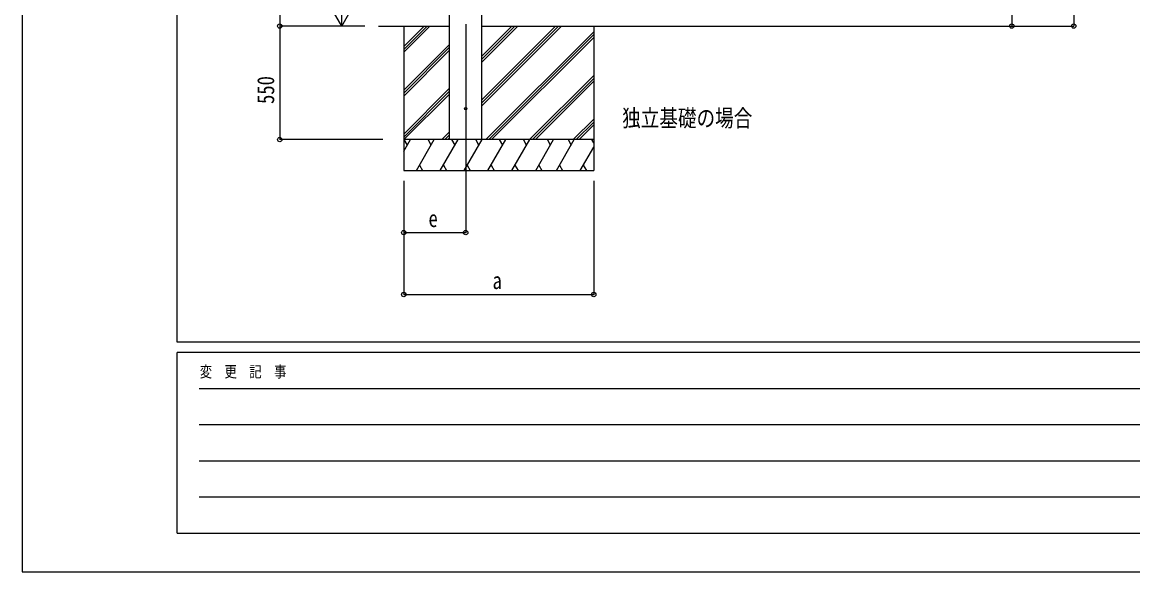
# Model space of a CAD drawing. Units: millimetres, scale not verified. Extents: x -10512 to 10512, y -7425 to 7425.
# Drawn here: x -10512 to -5137, y -7425 to -4764 of the extents above; entities that cross this region are included whole.
import ezdxf
from ezdxf.enums import TextEntityAlignment as Align

# ---------------------------------------------------------------- set-up
doc = ezdxf.new("R2010")
doc.units = ezdxf.units.MM
doc.header["$LTSCALE"] = 40
for name, color, linetype in [('0-2_USER1', 3, 'Continuous'), ('0-3_YKK_12', 2, 'Continuous'), ('0-4_YKK_13', 4, 'Continuous'), ('0-5_YKK_A1', 4, 'Continuous'), ('0-6_YKK_D', 6, 'Continuous'), ('0-7_YKK_ZWAK', 7, 'Continuous')]:
    doc.layers.add(name, color=color, linetype=linetype)
doc.styles.add('ＭＳ ゴシック', font='')
doc.styles.get('ＭＳ ゴシック').set_extended_font_data('MS Gothic')

msp = doc.modelspace()

# ---------------------------------------------------------------- linework, layer by layer
at = {"layer": '0-3_YKK_12'}
msp.add_line((-8365.96, -4773.29), (-8365.96, -5532.5), dxfattribs=at)
at = {"layer": '0-4_YKK_13'}
msp.add_circle((-8365.96, -5182.5), 5, dxfattribs=at)
at = {"layer": '0-5_YKK_A1'}
for p, q in [((-8288.21, -5332.5), (-8288.21, -2453.5)), ((-8443.71, -5332.5), (-8443.71, -2474.16)), ((-8787.81, -4782.5), (-8443.71, -4782.5)), ((-8665.96, -4782.5), (-8665.96, -5482.5)), ((-8665.96, -4909.63), (-8538.82, -4782.5)), ((-8665.96, -4895.49), (-8552.97, -4782.5)), ((-8665.96, -4881.35), (-8567.11, -4782.5)), ((-8288.21, -4782.5), (-5971.66, -4782.5)), ((-8288.21, -4928.29), (-8142.25, -4782.5)), ((-8288.21, -4942.43), (-8128.1, -4782.5)), ((-8288.21, -4956.57), (-8113.94, -4782.5)), ((-8288.21, -5140.24), (-7930.46, -4782.5)), ((-8288.21, -5154.38), (-7916.32, -4782.5)), ((-8288.21, -5168.53), (-7902.18, -4782.5)), ((-7745.96, -4782.5), (-7745.96, -5482.5)), ((-8268.7, -5332.5), (-7745.96, -4809.75)), ((-8254.56, -5332.5), (-7745.96, -4823.89)), ((-8240.42, -5332.5), (-7745.96, -4838.04)), ((-8665.96, -5093.48), (-8443.71, -4871.23)), ((-8665.96, -5107.62), (-8443.71, -4885.37)), ((-8665.96, -5121.76), (-8443.71, -4899.51)), ((-8056.95, -5332.5), (-7745.96, -5021.51)), ((-8042.8, -5332.5), (-7745.96, -5035.65)), ((-8028.66, -5332.5), (-7745.96, -5049.8)), ((-8665.96, -5305.61), (-8443.71, -5083.36)), ((-8665.96, -5319.75), (-8443.71, -5097.5)), ((-8664.56, -5332.5), (-8443.71, -5111.64)), ((-7845.19, -5332.5), (-7745.96, -5233.27)), ((-7831.04, -5332.5), (-7745.96, -5247.41)), ((-7816.9, -5332.5), (-7745.96, -5261.55)), ((-8480.71, -5332.5), (-8443.71, -5295.49)), ((-8466.57, -5332.5), (-8443.71, -5309.63)), ((-7745.96, -5332.5), (-8665.96, -5332.5)), ((-8665.96, -5389.1), (-8633.28, -5332.5)), ((-8648.28, -5358.48), (-8663.28, -5332.5)), ((-8604.41, -5482.5), (-8517.81, -5332.5)), ((-8532.81, -5358.48), (-8547.81, -5332.5)), ((-8488.94, -5482.5), (-8402.34, -5332.5)), ((-8452.43, -5332.5), (-8443.71, -5323.78)), ((-8417.34, -5358.48), (-8432.34, -5332.5)), ((-8373.47, -5482.5), (-8286.87, -5332.5)), ((-8301.87, -5358.48), (-8316.87, -5332.5)), ((-8258, -5482.5), (-8171.4, -5332.5)), ((-8186.4, -5358.48), (-8201.4, -5332.5)), ((-8142.53, -5482.5), (-8055.93, -5332.5)), ((-8070.93, -5358.48), (-8085.93, -5332.5)), ((-8027.06, -5482.5), (-7940.46, -5332.5)), ((-7955.46, -5358.48), (-7970.46, -5332.5)), ((-7927.06, -5482.5), (-7840.46, -5332.5)), ((-7870.46, -5332.5), (-7855.46, -5358.48)), ((-7811.59, -5482.5), (-7745.96, -5368.82)), ((-7745.96, -5348.14), (-7754.99, -5332.5)), ((-8665.96, -5482.5), (-7745.96, -5482.5)), ((-8589.41, -5456.52), (-8574.41, -5482.5)), ((-8473.94, -5456.52), (-8458.94, -5482.5)), ((-8358.47, -5456.52), (-8343.47, -5482.5)), ((-8243, -5456.52), (-8228, -5482.5)), ((-8127.53, -5456.52), (-8112.53, -5482.5)), ((-8012.06, -5456.52), (-7997.06, -5482.5)), ((-7912.06, -5456.52), (-7897.06, -5482.5)), ((-7796.59, -5456.52), (-7781.59, -5482.5))]:
    msp.add_line(p, q, dxfattribs=at)
at = {"layer": '0-6_YKK_D'}
for p, q in [((-5422.49, -2147.22), (-5422.49, -4782.5)), ((-5722.49, -2348.05), (-5722.49, -4782.5)), ((-9265.96, -2463.01), (-9265.96, -4782.5)), ((-8965.96, -4782.5), (-8965.96, -4565.99)), ((-8965.96, -4782.5), (-9028.46, -4674.25)), ((-8965.96, -4782.5), (-8903.46, -4674.25)), ((-8853.26, -4782.5), (-9266.96, -4782.5)), ((-8853.26, -4782.5), (-9266.96, -4782.5)), ((-9265.96, -4782.5), (-9265.96, -5332.5)), ((-8853.26, -4782.5), (-8966.96, -4782.5)), ((-5971.66, -4782.5), (-5721.49, -4782.5)), ((-5970.66, -4782.5), (-5421.49, -4782.5)), ((-8767.21, -5332.5), (-9266.96, -5332.5)), ((-8665.96, -5532.5), (-8665.96, -6083.5)), ((-8665.96, -5532.5), (-8665.96, -5783.5)), ((-8365.96, -5532.5), (-8365.96, -5783.5)), ((-7745.96, -5532.5), (-7745.96, -6083.5)), ((-8665.96, -5782.5), (-8365.96, -5782.5)), ((-8665.96, -6082.5), (-7745.96, -6082.5))]:
    msp.add_line(p, q, dxfattribs=at)
for centre in [(-9265.96, -4782.5), (-9265.96, -4782.5), (-5722.49, -4782.5), (-5422.49, -4782.5), (-9265.96, -5332.5), (-8665.96, -5782.5), (-8365.96, -5782.5), (-8665.96, -6082.5), (-7745.96, -6082.5)]:
    msp.add_circle(centre, 10.62, dxfattribs=at)
at = {"layer": '0-7_YKK_ZWAK'}
for p, q in [((-9762.45, -6312.5), (-9762.45, 6937.5)), ((9737.55, -6312.5), (-9762.45, -6312.5)), ((-3262.45, -6362.5), (-9762.45, -6362.5)), ((-9762.45, -7237.5), (-9762.45, -6362.5)), ((-9656.2, -6537.5), (-3387.45, -6537.5)), ((-9656.2, -6712.5), (-3387.45, -6712.5)), ((-9656.2, -6887.5), (-3387.45, -6887.5)), ((-9656.2, -7062.5), (-3387.45, -7062.5)), ((-9762.45, -7237.5), (-3262.45, -7237.5))]:
    msp.add_line(p, q, dxfattribs=at)
msp.add_lwpolyline([(-10512.5, -7425), (10512.5, -7425), (10512.5, 7425), (-10512.5, 7425)], close=True, dxfattribs=at)

# ---------------------------------------------------------------- texts
at = {"layer": '0-2_USER1', "style": 'ＭＳ ゴシック', "width": 0.8}
msp.add_text('独立基礎の場合', height=82.48, dxfattribs=at).set_placement((-7608.5, -5294.26), align=Align.BOTTOM_LEFT)
at = {"layer": '0-6_YKK_D', "style": 'ＭＳ ゴシック', "width": 0.8}
msp.add_text('550', height=82.48, rotation=90, dxfattribs=at).set_placement((-9267.96, -5159.5), align=Align.BOTTOM_LEFT)
for s, p in [('e', (-8545.96, -5780.5)), ('a', (-8235.96, -6080.5))]:
    msp.add_text(s, height=82.48, dxfattribs=at).set_placement(p, align=Align.BOTTOM_LEFT)
at = {"layer": '0-7_YKK_ZWAK', "style": 'ＭＳ ゴシック', "width": 0.8}
msp.add_text('変  更  記  事', height=54.99, dxfattribs=at).set_placement((-9653.28, -6500), align=Align.BOTTOM_LEFT)

doc.saveas('drawing.dxf')
